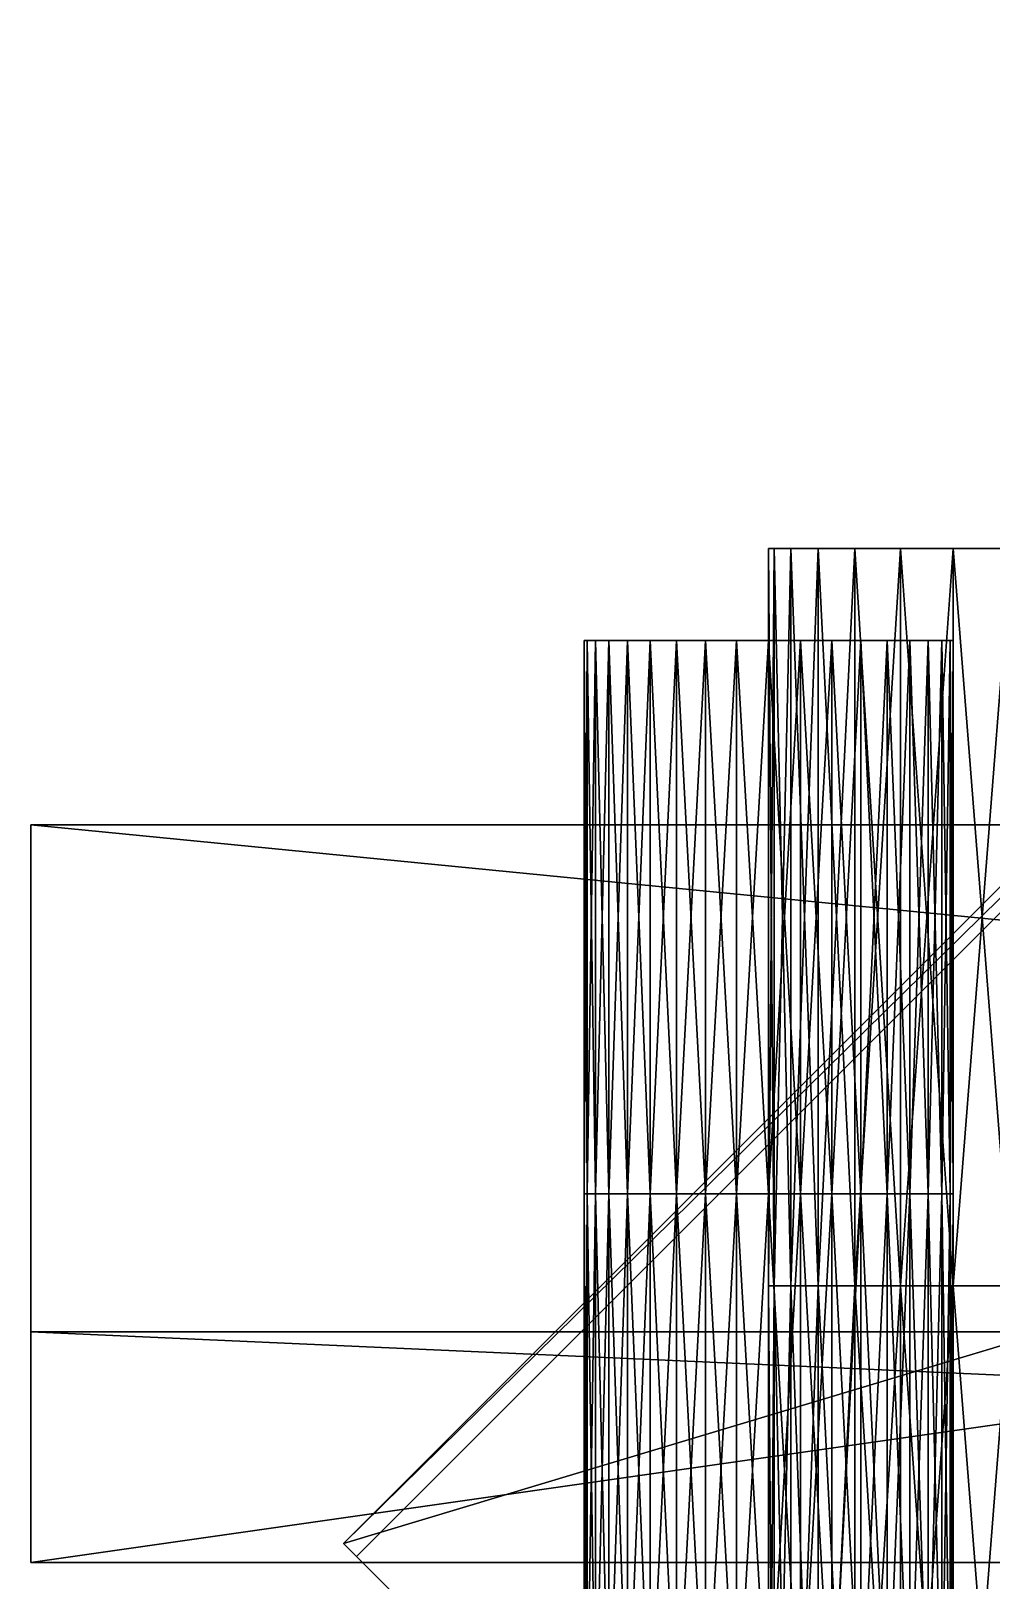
# Model space of a CAD drawing. Header units: metres. Extents: x -7 to 7, y -6 to 6.4.
# Drawn here: x -7 to -4.397, y 2.202 to 6.403 of the extents above; entities that cross this region are included whole.
import ezdxf

# ---------------------------------------------------------------- set-up
doc = ezdxf.new("R2010")
doc.units = ezdxf.units.M

msp = doc.modelspace()

# ---------------------------------------------------------------- linework, layer by layer
at = {"layer": 'Cube'}
for points in [[(-7, 4.25, 0.2), (7, 2.875, 0.175), (-7, 2.875, 0.175)], [(-7, 4.25, 0.2), (7, 4.25, 0.2), (7, 2.875, 0.175)], [(-7, 4.25, -0.2), (7, 4.25, 0.2), (-7, 4.25, 0.2)], [(-7, 4.25, -0.2), (7, 4.25, -0.2), (7, 4.25, 0.2)], [(-7, 2.25, -0.2), (7, 4.25, -0.2), (-7, 4.25, -0.2)], [(-7, 2.25, -0.2), (7, 2.25, -0.2), (7, 4.25, -0.2)], [(-7, 4.25, -0.2), (-7, 4.25, 0.2), (-7, 2.875, 0.175)], [(-7, 2.875, 0.175), (-7, 2.25, -0.2), (-7, 4.25, -0.2)], [(-7, 2.875, 0.175), (7, 2.25, -0.2), (-7, 2.25, -0.2)], [(-7, 2.875, 0.175), (7, 2.875, 0.175), (7, 2.25, -0.2)]]:
    msp.add_3dface(points, dxfattribs=at)
at = {"layer": 'Cylinder 7'}
for points in [[(-5.5, 3.25, 0), (-5.4924, 4.75, 0.0868), (-5.4924, 3.25, 0.0868)], [(-5.5, 3.25, 0), (-5.5, 4.75, 0), (-5.4924, 4.75, 0.0868)], [(-5.5, 4.75, 0), (-5.4924, 4.75, 0.0868), (-5.4924, 4.75, 0.0868)], [(-5.5, 4.75, 0), (-5.5, 4.75, 0), (-5.4924, 4.75, 0.0868)], [(-5.5, 4.75, 0), (-5, 4.75, 0), (-5.4924, 4.75, 0.0868)], [(-5.5, 4.75, 0), (-5, 4.75, 0), (-5, 4.75, 0)], [(-5.4924, 3.25, -0.0868), (-5.5, 4.75, 0), (-5.5, 3.25, 0)], [(-5.4924, 3.25, -0.0868), (-5.4924, 4.75, -0.0868), (-5.5, 4.75, 0)], [(-5.4924, 4.75, -0.0868), (-5.5, 4.75, 0), (-5.5, 4.75, 0)], [(-5.4924, 4.75, -0.0868), (-5.4924, 4.75, -0.0868), (-5.5, 4.75, 0)], [(-5.4924, 4.75, -0.0868), (-5, 4.75, 0), (-5.5, 4.75, 0)], [(-5.4924, 3.25, 0.0868), (-5.4698, 4.75, 0.171), (-5.4698, 3.25, 0.171)], [(-5.4924, 3.25, 0.0868), (-5.4924, 4.75, 0.0868), (-5.4698, 4.75, 0.171)], [(-5.4924, 4.75, 0.0868), (-5.4698, 4.75, 0.171), (-5.4698, 4.75, 0.171)], [(-5.4924, 4.75, 0.0868), (-5.4924, 4.75, 0.0868), (-5.4698, 4.75, 0.171)], [(-5.4924, 4.75, 0.0868), (-5, 4.75, 0), (-5.4698, 4.75, 0.171)], [(-5.4924, 4.75, 0.0868), (-5, 4.75, 0), (-5, 4.75, 0)], [(-5.4924, 4.75, -0.0868), (-5, 4.75, 0), (-5, 4.75, 0)], [(-5.4698, 3.25, -0.171), (-5.4924, 4.75, -0.0868), (-5.4924, 3.25, -0.0868)], [(-5.4698, 3.25, -0.171), (-5.4698, 4.75, -0.171), (-5.4924, 4.75, -0.0868)], [(-5.4698, 4.75, -0.171), (-5.4924, 4.75, -0.0868), (-5.4924, 4.75, -0.0868)], [(-5.4698, 4.75, -0.171), (-5.4698, 4.75, -0.171), (-5.4924, 4.75, -0.0868)], [(-5.4698, 4.75, -0.171), (-5, 4.75, 0), (-5.4924, 4.75, -0.0868)], [(-5.4698, 3.25, 0.171), (-5.433, 4.75, 0.25), (-5.433, 3.25, 0.25)], [(-5.4698, 3.25, 0.171), (-5.4698, 4.75, 0.171), (-5.433, 4.75, 0.25)], [(-5.4698, 4.75, 0.171), (-5.433, 4.75, 0.25), (-5.433, 4.75, 0.25)], [(-5.4698, 4.75, 0.171), (-5.4698, 4.75, 0.171), (-5.433, 4.75, 0.25)], [(-5.4698, 4.75, 0.171), (-5, 4.75, 0), (-5.433, 4.75, 0.25)], [(-5.4698, 4.75, 0.171), (-5, 4.75, 0), (-5, 4.75, 0)], [(-5.4698, 4.75, -0.171), (-5, 4.75, 0), (-5, 4.75, 0)], [(-5.433, 3.25, -0.25), (-5.4698, 4.75, -0.171), (-5.4698, 3.25, -0.171)], [(-5.433, 3.25, -0.25), (-5.433, 4.75, -0.25), (-5.4698, 4.75, -0.171)], [(-5.433, 4.75, -0.25), (-5.4698, 4.75, -0.171), (-5.4698, 4.75, -0.171)], [(-5.433, 4.75, -0.25), (-5.433, 4.75, -0.25), (-5.4698, 4.75, -0.171)], [(-5.433, 4.75, -0.25), (-5, 4.75, 0), (-5.4698, 4.75, -0.171)], [(-5.433, 3.25, 0.25), (-5.383, 4.75, 0.3214), (-5.383, 3.25, 0.3214)], [(-5.433, 3.25, 0.25), (-5.433, 4.75, 0.25), (-5.383, 4.75, 0.3214)], [(-5.433, 4.75, 0.25), (-5.383, 4.75, 0.3214), (-5.383, 4.75, 0.3214)], [(-5.433, 4.75, 0.25), (-5.433, 4.75, 0.25), (-5.383, 4.75, 0.3214)], [(-5.433, 4.75, 0.25), (-5, 4.75, 0), (-5.383, 4.75, 0.3214)], [(-5.433, 4.75, 0.25), (-5, 4.75, 0), (-5, 4.75, 0)], [(-5.433, 4.75, -0.25), (-5, 4.75, 0), (-5, 4.75, 0)], [(-5.383, 3.25, -0.3214), (-5.433, 4.75, -0.25), (-5.433, 3.25, -0.25)], [(-5.383, 3.25, -0.3214), (-5.383, 4.75, -0.3214), (-5.433, 4.75, -0.25)], [(-5.383, 4.75, -0.3214), (-5.433, 4.75, -0.25), (-5.433, 4.75, -0.25)], [(-5.383, 4.75, -0.3214), (-5.383, 4.75, -0.3214), (-5.433, 4.75, -0.25)], [(-5.383, 4.75, -0.3214), (-5, 4.75, 0), (-5.433, 4.75, -0.25)], [(-5.383, 3.25, 0.3214), (-5.3214, 4.75, 0.383), (-5.3214, 3.25, 0.383)], [(-5.383, 3.25, 0.3214), (-5.383, 4.75, 0.3214), (-5.3214, 4.75, 0.383)], [(-5.383, 4.75, 0.3214), (-5.3214, 4.75, 0.383), (-5.3214, 4.75, 0.383)], [(-5.383, 4.75, 0.3214), (-5.383, 4.75, 0.3214), (-5.3214, 4.75, 0.383)], [(-5.383, 4.75, 0.3214), (-5, 4.75, 0), (-5.3214, 4.75, 0.383)], [(-5.383, 4.75, 0.3214), (-5, 4.75, 0), (-5, 4.75, 0)], [(-5.383, 4.75, -0.3214), (-5, 4.75, 0), (-5, 4.75, 0)], [(-5.3214, 3.25, -0.383), (-5.383, 4.75, -0.3214), (-5.383, 3.25, -0.3214)], [(-5.3214, 3.25, -0.383), (-5.3214, 4.75, -0.383), (-5.383, 4.75, -0.3214)], [(-5.3214, 4.75, -0.383), (-5.383, 4.75, -0.3214), (-5.383, 4.75, -0.3214)], [(-5.3214, 4.75, -0.383), (-5.3214, 4.75, -0.383), (-5.383, 4.75, -0.3214)], [(-5.3214, 4.75, -0.383), (-5, 4.75, 0), (-5.383, 4.75, -0.3214)], [(-5.3214, 3.25, 0.383), (-5.25, 4.75, 0.433), (-5.25, 3.25, 0.433)], [(-5.3214, 3.25, 0.383), (-5.3214, 4.75, 0.383), (-5.25, 4.75, 0.433)], [(-5.3214, 4.75, 0.383), (-5.25, 4.75, 0.433), (-5.25, 4.75, 0.433)], [(-5.3214, 4.75, 0.383), (-5.3214, 4.75, 0.383), (-5.25, 4.75, 0.433)], [(-5.3214, 4.75, 0.383), (-5, 4.75, 0), (-5.25, 4.75, 0.433)], [(-5.3214, 4.75, 0.383), (-5, 4.75, 0), (-5, 4.75, 0)], [(-5.3214, 4.75, -0.383), (-5, 4.75, 0), (-5, 4.75, 0)], [(-5.25, 3.25, -0.433), (-5.3214, 4.75, -0.383), (-5.3214, 3.25, -0.383)], [(-5.25, 3.25, -0.433), (-5.25, 4.75, -0.433), (-5.3214, 4.75, -0.383)], [(-5.25, 4.75, -0.433), (-5.3214, 4.75, -0.383), (-5.3214, 4.75, -0.383)], [(-5.25, 4.75, -0.433), (-5.25, 4.75, -0.433), (-5.3214, 4.75, -0.383)], [(-5.25, 4.75, -0.433), (-5, 4.75, 0), (-5.3214, 4.75, -0.383)], [(-5.25, 3.25, 0.433), (-5.171, 4.75, 0.4698), (-5.171, 3.25, 0.4698)], [(-5.25, 3.25, 0.433), (-5.25, 4.75, 0.433), (-5.171, 4.75, 0.4698)], [(-5.25, 4.75, 0.433), (-5.171, 4.75, 0.4698), (-5.171, 4.75, 0.4698)], [(-5.25, 4.75, 0.433), (-5.25, 4.75, 0.433), (-5.171, 4.75, 0.4698)], [(-5.25, 4.75, 0.433), (-5, 4.75, 0), (-5.171, 4.75, 0.4698)], [(-5.25, 4.75, 0.433), (-5, 4.75, 0), (-5, 4.75, 0)], [(-5.25, 4.75, -0.433), (-5, 4.75, 0), (-5, 4.75, 0)], [(-5.171, 3.25, -0.4698), (-5.25, 4.75, -0.433), (-5.25, 3.25, -0.433)], [(-5.171, 3.25, -0.4698), (-5.171, 4.75, -0.4698), (-5.25, 4.75, -0.433)], [(-5.171, 4.75, -0.4698), (-5.25, 4.75, -0.433), (-5.25, 4.75, -0.433)], [(-5.171, 4.75, -0.4698), (-5.171, 4.75, -0.4698), (-5.25, 4.75, -0.433)], [(-5.171, 4.75, -0.4698), (-5, 4.75, 0), (-5.25, 4.75, -0.433)], [(-5.171, 3.25, 0.4698), (-5.0868, 4.75, 0.4924), (-5.0868, 3.25, 0.4924)], [(-5.171, 3.25, 0.4698), (-5.171, 4.75, 0.4698), (-5.0868, 4.75, 0.4924)], [(-5.171, 4.75, 0.4698), (-5.0868, 4.75, 0.4924), (-5.0868, 4.75, 0.4924)], [(-5.171, 4.75, 0.4698), (-5.171, 4.75, 0.4698), (-5.0868, 4.75, 0.4924)], [(-5.171, 4.75, 0.4698), (-5, 4.75, 0), (-5.0868, 4.75, 0.4924)], [(-5.171, 4.75, 0.4698), (-5, 4.75, 0), (-5, 4.75, 0)], [(-5.171, 4.75, -0.4698), (-5, 4.75, 0), (-5, 4.75, 0)], [(-5.0868, 3.25, -0.4924), (-5.171, 4.75, -0.4698), (-5.171, 3.25, -0.4698)], [(-5.0868, 3.25, -0.4924), (-5.0868, 4.75, -0.4924), (-5.171, 4.75, -0.4698)], [(-5.0868, 4.75, -0.4924), (-5.171, 4.75, -0.4698), (-5.171, 4.75, -0.4698)], [(-5.0868, 4.75, -0.4924), (-5.0868, 4.75, -0.4924), (-5.171, 4.75, -0.4698)], [(-5.0868, 4.75, -0.4924), (-5, 4.75, 0), (-5.171, 4.75, -0.4698)], [(-5.0868, 3.25, 0.4924), (-5, 4.75, 0.5), (-5, 3.25, 0.5)], [(-5.0868, 3.25, 0.4924), (-5.0868, 4.75, 0.4924), (-5, 4.75, 0.5)], [(-5.0868, 4.75, 0.4924), (-5, 4.75, 0.5), (-5, 4.75, 0.5)], [(-5.0868, 4.75, 0.4924), (-5.0868, 4.75, 0.4924), (-5, 4.75, 0.5)], [(-5.0868, 4.75, 0.4924), (-5, 4.75, 0), (-5, 4.75, 0.5)], [(-5.0868, 4.75, 0.4924), (-5, 4.75, 0), (-5, 4.75, 0)], [(-5.0868, 4.75, -0.4924), (-5, 4.75, 0), (-5, 4.75, 0)], [(-5, 3.25, -0.5), (-5.0868, 4.75, -0.4924), (-5.0868, 3.25, -0.4924)], [(-5, 3.25, -0.5), (-5, 4.75, -0.5), (-5.0868, 4.75, -0.4924)], [(-5, 4.75, -0.5), (-5.0868, 4.75, -0.4924), (-5.0868, 4.75, -0.4924)], [(-5, 4.75, -0.5), (-5, 4.75, -0.5), (-5.0868, 4.75, -0.4924)], [(-5, 4.75, -0.5), (-5, 4.75, 0), (-5.0868, 4.75, -0.4924)], [(-5, 4.75, -0.5), (-5, 4.75, 0), (-5, 4.75, 0)], [(-4.9132, 3.25, -0.4924), (-5, 4.75, -0.5), (-5, 3.25, -0.5)], [(-4.9132, 3.25, -0.4924), (-4.9132, 4.75, -0.4924), (-5, 4.75, -0.5)], [(-4.9132, 4.75, -0.4924), (-5, 4.75, -0.5), (-5, 4.75, -0.5)], [(-4.9132, 4.75, -0.4924), (-4.9132, 4.75, -0.4924), (-5, 4.75, -0.5)], [(-4.9132, 4.75, -0.4924), (-5, 4.75, 0), (-5, 4.75, -0.5)], [(-4.9132, 4.75, -0.4924), (-5, 4.75, 0), (-5, 4.75, 0)], [(-4.829, 4.75, -0.4698), (-5, 4.75, 0), (-4.9132, 4.75, -0.4924)], [(-4.829, 4.75, -0.4698), (-5, 4.75, 0), (-5, 4.75, 0)], [(-4.75, 4.75, -0.433), (-5, 4.75, 0), (-4.829, 4.75, -0.4698)], [(-4.75, 4.75, -0.433), (-5, 4.75, 0), (-5, 4.75, 0)], [(-4.6786, 4.75, -0.383), (-5, 4.75, 0), (-4.75, 4.75, -0.433)], [(-4.6786, 4.75, -0.383), (-5, 4.75, 0), (-5, 4.75, 0)], [(-4.617, 4.75, -0.3214), (-5, 4.75, 0), (-4.6786, 4.75, -0.383)], [(-4.617, 4.75, -0.3214), (-5, 4.75, 0), (-5, 4.75, 0)], [(-4.567, 4.75, -0.25), (-5, 4.75, 0), (-4.617, 4.75, -0.3214)], [(-4.567, 4.75, -0.25), (-5, 4.75, 0), (-5, 4.75, 0)], [(-4.5302, 4.75, -0.171), (-5, 4.75, 0), (-4.567, 4.75, -0.25)], [(-4.5302, 4.75, -0.171), (-5, 4.75, 0), (-5, 4.75, 0)], [(-4.5076, 4.75, -0.0868), (-5, 4.75, 0), (-4.5302, 4.75, -0.171)], [(-4.5076, 4.75, -0.0868), (-5, 4.75, 0), (-5, 4.75, 0)], [(-4.5, 4.75, 0), (-5, 4.75, 0), (-4.5076, 4.75, -0.0868)], [(-4.5, 4.75, 0), (-5, 4.75, 0), (-5, 4.75, 0)], [(-4.5076, 4.75, 0.0868), (-5, 4.75, 0), (-4.5, 4.75, 0)], [(-4.5076, 4.75, 0.0868), (-5, 4.75, 0), (-5, 4.75, 0)], [(-4.5302, 4.75, 0.171), (-5, 4.75, 0), (-4.5076, 4.75, 0.0868)], [(-4.5302, 4.75, 0.171), (-5, 4.75, 0), (-5, 4.75, 0)], [(-4.567, 4.75, 0.25), (-5, 4.75, 0), (-4.5302, 4.75, 0.171)], [(-4.567, 4.75, 0.25), (-5, 4.75, 0), (-5, 4.75, 0)], [(-4.617, 4.75, 0.3214), (-5, 4.75, 0), (-4.567, 4.75, 0.25)], [(-4.617, 4.75, 0.3214), (-5, 4.75, 0), (-5, 4.75, 0)], [(-4.6786, 4.75, 0.383), (-5, 4.75, 0), (-4.617, 4.75, 0.3214)], [(-4.6786, 4.75, 0.383), (-5, 4.75, 0), (-5, 4.75, 0)], [(-4.75, 4.75, 0.433), (-5, 4.75, 0), (-4.6786, 4.75, 0.383)], [(-4.75, 4.75, 0.433), (-5, 4.75, 0), (-5, 4.75, 0)], [(-4.829, 4.75, 0.4698), (-5, 4.75, 0), (-4.75, 4.75, 0.433)], [(-4.829, 4.75, 0.4698), (-5, 4.75, 0), (-5, 4.75, 0)], [(-4.9132, 4.75, 0.4924), (-5, 4.75, 0), (-4.829, 4.75, 0.4698)], [(-4.9132, 4.75, 0.4924), (-5, 4.75, 0), (-5, 4.75, 0)], [(-5, 3.25, 0.5), (-4.9132, 4.75, 0.4924), (-4.9132, 3.25, 0.4924)], [(-5, 3.25, 0.5), (-5, 4.75, 0.5), (-4.9132, 4.75, 0.4924)], [(-5, 4.75, 0.5), (-4.9132, 4.75, 0.4924), (-4.9132, 4.75, 0.4924)], [(-5, 4.75, 0.5), (-5, 4.75, 0.5), (-4.9132, 4.75, 0.4924)], [(-5, 4.75, 0.5), (-5, 4.75, 0), (-4.9132, 4.75, 0.4924)], [(-5, 4.75, 0.5), (-5, 4.75, 0), (-5, 4.75, 0)], [(-4.829, 3.25, -0.4698), (-4.9132, 4.75, -0.4924), (-4.9132, 3.25, -0.4924)], [(-4.829, 3.25, -0.4698), (-4.829, 4.75, -0.4698), (-4.9132, 4.75, -0.4924)], [(-4.829, 4.75, -0.4698), (-4.9132, 4.75, -0.4924), (-4.9132, 4.75, -0.4924)], [(-4.829, 4.75, -0.4698), (-4.829, 4.75, -0.4698), (-4.9132, 4.75, -0.4924)], [(-4.9132, 3.25, 0.4924), (-4.829, 4.75, 0.4698), (-4.829, 3.25, 0.4698)], [(-4.9132, 3.25, 0.4924), (-4.9132, 4.75, 0.4924), (-4.829, 4.75, 0.4698)], [(-4.9132, 4.75, 0.4924), (-4.829, 4.75, 0.4698), (-4.829, 4.75, 0.4698)], [(-4.9132, 4.75, 0.4924), (-4.9132, 4.75, 0.4924), (-4.829, 4.75, 0.4698)], [(-4.75, 3.25, -0.433), (-4.829, 4.75, -0.4698), (-4.829, 3.25, -0.4698)], [(-4.75, 3.25, -0.433), (-4.75, 4.75, -0.433), (-4.829, 4.75, -0.4698)], [(-4.75, 4.75, -0.433), (-4.829, 4.75, -0.4698), (-4.829, 4.75, -0.4698)], [(-4.75, 4.75, -0.433), (-4.75, 4.75, -0.433), (-4.829, 4.75, -0.4698)], [(-4.829, 3.25, 0.4698), (-4.75, 4.75, 0.433), (-4.75, 3.25, 0.433)], [(-4.829, 3.25, 0.4698), (-4.829, 4.75, 0.4698), (-4.75, 4.75, 0.433)], [(-4.829, 4.75, 0.4698), (-4.75, 4.75, 0.433), (-4.75, 4.75, 0.433)], [(-4.829, 4.75, 0.4698), (-4.829, 4.75, 0.4698), (-4.75, 4.75, 0.433)], [(-4.6786, 3.25, -0.383), (-4.75, 4.75, -0.433), (-4.75, 3.25, -0.433)], [(-4.6786, 3.25, -0.383), (-4.6786, 4.75, -0.383), (-4.75, 4.75, -0.433)], [(-4.6786, 4.75, -0.383), (-4.75, 4.75, -0.433), (-4.75, 4.75, -0.433)], [(-4.6786, 4.75, -0.383), (-4.6786, 4.75, -0.383), (-4.75, 4.75, -0.433)], [(-4.75, 3.25, 0.433), (-4.6786, 4.75, 0.383), (-4.6786, 3.25, 0.383)], [(-4.75, 3.25, 0.433), (-4.75, 4.75, 0.433), (-4.6786, 4.75, 0.383)], [(-4.75, 4.75, 0.433), (-4.6786, 4.75, 0.383), (-4.6786, 4.75, 0.383)], [(-4.75, 4.75, 0.433), (-4.75, 4.75, 0.433), (-4.6786, 4.75, 0.383)], [(-4.617, 3.25, -0.3214), (-4.6786, 4.75, -0.383), (-4.6786, 3.25, -0.383)], [(-4.617, 3.25, -0.3214), (-4.617, 4.75, -0.3214), (-4.6786, 4.75, -0.383)], [(-4.617, 4.75, -0.3214), (-4.6786, 4.75, -0.383), (-4.6786, 4.75, -0.383)], [(-4.617, 4.75, -0.3214), (-4.617, 4.75, -0.3214), (-4.6786, 4.75, -0.383)], [(-4.6786, 3.25, 0.383), (-4.617, 4.75, 0.3214), (-4.617, 3.25, 0.3214)], [(-4.6786, 3.25, 0.383), (-4.6786, 4.75, 0.383), (-4.617, 4.75, 0.3214)], [(-4.6786, 4.75, 0.383), (-4.617, 4.75, 0.3214), (-4.617, 4.75, 0.3214)], [(-4.6786, 4.75, 0.383), (-4.6786, 4.75, 0.383), (-4.617, 4.75, 0.3214)], [(-4.567, 3.25, -0.25), (-4.617, 4.75, -0.3214), (-4.617, 3.25, -0.3214)], [(-4.567, 3.25, -0.25), (-4.567, 4.75, -0.25), (-4.617, 4.75, -0.3214)], [(-4.567, 4.75, -0.25), (-4.617, 4.75, -0.3214), (-4.617, 4.75, -0.3214)], [(-4.567, 4.75, -0.25), (-4.567, 4.75, -0.25), (-4.617, 4.75, -0.3214)], [(-4.617, 3.25, 0.3214), (-4.567, 4.75, 0.25), (-4.567, 3.25, 0.25)], [(-4.617, 3.25, 0.3214), (-4.617, 4.75, 0.3214), (-4.567, 4.75, 0.25)], [(-4.617, 4.75, 0.3214), (-4.567, 4.75, 0.25), (-4.567, 4.75, 0.25)], [(-4.617, 4.75, 0.3214), (-4.617, 4.75, 0.3214), (-4.567, 4.75, 0.25)], [(-4.5302, 3.25, -0.171), (-4.567, 4.75, -0.25), (-4.567, 3.25, -0.25)], [(-4.5302, 3.25, -0.171), (-4.5302, 4.75, -0.171), (-4.567, 4.75, -0.25)], [(-4.5302, 4.75, -0.171), (-4.567, 4.75, -0.25), (-4.567, 4.75, -0.25)], [(-4.5302, 4.75, -0.171), (-4.5302, 4.75, -0.171), (-4.567, 4.75, -0.25)], [(-4.567, 3.25, 0.25), (-4.5302, 4.75, 0.171), (-4.5302, 3.25, 0.171)], [(-4.567, 3.25, 0.25), (-4.567, 4.75, 0.25), (-4.5302, 4.75, 0.171)], [(-4.567, 4.75, 0.25), (-4.5302, 4.75, 0.171), (-4.5302, 4.75, 0.171)], [(-4.567, 4.75, 0.25), (-4.567, 4.75, 0.25), (-4.5302, 4.75, 0.171)], [(-4.5076, 3.25, -0.0868), (-4.5302, 4.75, -0.171), (-4.5302, 3.25, -0.171)], [(-4.5076, 3.25, -0.0868), (-4.5076, 4.75, -0.0868), (-4.5302, 4.75, -0.171)], [(-4.5076, 4.75, -0.0868), (-4.5302, 4.75, -0.171), (-4.5302, 4.75, -0.171)], [(-4.5076, 4.75, -0.0868), (-4.5076, 4.75, -0.0868), (-4.5302, 4.75, -0.171)], [(-4.5302, 3.25, 0.171), (-4.5076, 4.75, 0.0868), (-4.5076, 3.25, 0.0868)], [(-4.5302, 3.25, 0.171), (-4.5302, 4.75, 0.171), (-4.5076, 4.75, 0.0868)], [(-4.5302, 4.75, 0.171), (-4.5076, 4.75, 0.0868), (-4.5076, 4.75, 0.0868)], [(-4.5302, 4.75, 0.171), (-4.5302, 4.75, 0.171), (-4.5076, 4.75, 0.0868)], [(-4.5, 3.25, 0), (-4.5076, 4.75, -0.0868), (-4.5076, 3.25, -0.0868)], [(-4.5, 3.25, 0), (-4.5, 4.75, 0), (-4.5076, 4.75, -0.0868)], [(-4.5, 4.75, 0), (-4.5076, 4.75, -0.0868), (-4.5076, 4.75, -0.0868)], [(-4.5, 4.75, 0), (-4.5, 4.75, 0), (-4.5076, 4.75, -0.0868)], [(-4.5076, 3.25, 0.0868), (-4.5, 4.75, 0), (-4.5, 3.25, 0)], [(-4.5076, 3.25, 0.0868), (-4.5076, 4.75, 0.0868), (-4.5, 4.75, 0)], [(-4.5076, 4.75, 0.0868), (-4.5, 4.75, 0), (-4.5, 4.75, 0)], [(-4.5076, 4.75, 0.0868), (-4.5076, 4.75, 0.0868), (-4.5, 4.75, 0)], [(-5.5, 1.75, 0), (-5.4924, 3.25, 0.0868), (-5.4924, 1.75, 0.0868)], [(-5.5, 1.75, 0), (-5.5, 3.25, 0), (-5.4924, 3.25, 0.0868)], [(-5.4924, 1.75, -0.0868), (-5.5, 3.25, 0), (-5.5, 1.75, 0)], [(-5.4924, 1.75, -0.0868), (-5.4924, 3.25, -0.0868), (-5.5, 3.25, 0)], [(-5.4924, 1.75, 0.0868), (-5.4698, 3.25, 0.171), (-5.4698, 1.75, 0.171)], [(-5.4924, 1.75, 0.0868), (-5.4924, 3.25, 0.0868), (-5.4698, 3.25, 0.171)], [(-5.4698, 1.75, -0.171), (-5.4924, 3.25, -0.0868), (-5.4924, 1.75, -0.0868)], [(-5.4698, 1.75, -0.171), (-5.4698, 3.25, -0.171), (-5.4924, 3.25, -0.0868)], [(-5.4698, 1.75, 0.171), (-5.433, 3.25, 0.25), (-5.433, 1.75, 0.25)], [(-5.4698, 1.75, 0.171), (-5.4698, 3.25, 0.171), (-5.433, 3.25, 0.25)], [(-5.433, 1.75, -0.25), (-5.4698, 3.25, -0.171), (-5.4698, 1.75, -0.171)], [(-5.433, 1.75, -0.25), (-5.433, 3.25, -0.25), (-5.4698, 3.25, -0.171)], [(-5.433, 1.75, 0.25), (-5.383, 3.25, 0.3214), (-5.383, 1.75, 0.3214)], [(-5.433, 1.75, 0.25), (-5.433, 3.25, 0.25), (-5.383, 3.25, 0.3214)], [(-5.383, 1.75, -0.3214), (-5.433, 3.25, -0.25), (-5.433, 1.75, -0.25)], [(-5.383, 1.75, -0.3214), (-5.383, 3.25, -0.3214), (-5.433, 3.25, -0.25)], [(-5.383, 1.75, 0.3214), (-5.3214, 3.25, 0.383), (-5.3214, 1.75, 0.383)], [(-5.383, 1.75, 0.3214), (-5.383, 3.25, 0.3214), (-5.3214, 3.25, 0.383)], [(-5.3214, 1.75, -0.383), (-5.383, 3.25, -0.3214), (-5.383, 1.75, -0.3214)], [(-5.3214, 1.75, -0.383), (-5.3214, 3.25, -0.383), (-5.383, 3.25, -0.3214)], [(-5.3214, 1.75, 0.383), (-5.25, 3.25, 0.433), (-5.25, 1.75, 0.433)], [(-5.3214, 1.75, 0.383), (-5.3214, 3.25, 0.383), (-5.25, 3.25, 0.433)], [(-5.25, 1.75, -0.433), (-5.3214, 3.25, -0.383), (-5.3214, 1.75, -0.383)], [(-5.25, 1.75, -0.433), (-5.25, 3.25, -0.433), (-5.3214, 3.25, -0.383)], [(-5.25, 1.75, 0.433), (-5.171, 3.25, 0.4698), (-5.171, 1.75, 0.4698)], [(-5.25, 1.75, 0.433), (-5.25, 3.25, 0.433), (-5.171, 3.25, 0.4698)], [(-5.171, 1.75, -0.4698), (-5.25, 3.25, -0.433), (-5.25, 1.75, -0.433)], [(-5.171, 1.75, -0.4698), (-5.171, 3.25, -0.4698), (-5.25, 3.25, -0.433)], [(-5.171, 1.75, 0.4698), (-5.0868, 3.25, 0.4924), (-5.0868, 1.75, 0.4924)], [(-5.171, 1.75, 0.4698), (-5.171, 3.25, 0.4698), (-5.0868, 3.25, 0.4924)], [(-5.0868, 1.75, -0.4924), (-5.171, 3.25, -0.4698), (-5.171, 1.75, -0.4698)], [(-5.0868, 1.75, -0.4924), (-5.0868, 3.25, -0.4924), (-5.171, 3.25, -0.4698)], [(-5.0868, 1.75, 0.4924), (-5, 3.25, 0.5), (-5, 1.75, 0.5)], [(-5.0868, 1.75, 0.4924), (-5.0868, 3.25, 0.4924), (-5, 3.25, 0.5)], [(-5, 1.75, -0.5), (-5.0868, 3.25, -0.4924), (-5.0868, 1.75, -0.4924)], [(-5, 1.75, -0.5), (-5, 3.25, -0.5), (-5.0868, 3.25, -0.4924)], [(-4.9132, 1.75, -0.4924), (-5, 3.25, -0.5), (-5, 1.75, -0.5)], [(-4.9132, 1.75, -0.4924), (-4.9132, 3.25, -0.4924), (-5, 3.25, -0.5)], [(-5, 1.75, 0.5), (-4.9132, 3.25, 0.4924), (-4.9132, 1.75, 0.4924)], [(-5, 1.75, 0.5), (-5, 3.25, 0.5), (-4.9132, 3.25, 0.4924)], [(-4.829, 1.75, -0.4698), (-4.9132, 3.25, -0.4924), (-4.9132, 1.75, -0.4924)], [(-4.829, 1.75, -0.4698), (-4.829, 3.25, -0.4698), (-4.9132, 3.25, -0.4924)], [(-4.9132, 1.75, 0.4924), (-4.829, 3.25, 0.4698), (-4.829, 1.75, 0.4698)], [(-4.9132, 1.75, 0.4924), (-4.9132, 3.25, 0.4924), (-4.829, 3.25, 0.4698)], [(-4.75, 1.75, -0.433), (-4.829, 3.25, -0.4698), (-4.829, 1.75, -0.4698)], [(-4.75, 1.75, -0.433), (-4.75, 3.25, -0.433), (-4.829, 3.25, -0.4698)], [(-4.829, 1.75, 0.4698), (-4.75, 3.25, 0.433), (-4.75, 1.75, 0.433)], [(-4.829, 1.75, 0.4698), (-4.829, 3.25, 0.4698), (-4.75, 3.25, 0.433)], [(-4.6786, 1.75, -0.383), (-4.75, 3.25, -0.433), (-4.75, 1.75, -0.433)], [(-4.6786, 1.75, -0.383), (-4.6786, 3.25, -0.383), (-4.75, 3.25, -0.433)], [(-4.75, 1.75, 0.433), (-4.6786, 3.25, 0.383), (-4.6786, 1.75, 0.383)], [(-4.75, 1.75, 0.433), (-4.75, 3.25, 0.433), (-4.6786, 3.25, 0.383)], [(-4.617, 1.75, -0.3214), (-4.6786, 3.25, -0.383), (-4.6786, 1.75, -0.383)], [(-4.617, 1.75, -0.3214), (-4.617, 3.25, -0.3214), (-4.6786, 3.25, -0.383)], [(-4.6786, 1.75, 0.383), (-4.617, 3.25, 0.3214), (-4.617, 1.75, 0.3214)], [(-4.6786, 1.75, 0.383), (-4.6786, 3.25, 0.383), (-4.617, 3.25, 0.3214)], [(-4.567, 1.75, -0.25), (-4.617, 3.25, -0.3214), (-4.617, 1.75, -0.3214)], [(-4.567, 1.75, -0.25), (-4.567, 3.25, -0.25), (-4.617, 3.25, -0.3214)], [(-4.617, 1.75, 0.3214), (-4.567, 3.25, 0.25), (-4.567, 1.75, 0.25)], [(-4.617, 1.75, 0.3214), (-4.617, 3.25, 0.3214), (-4.567, 3.25, 0.25)], [(-4.5302, 1.75, -0.171), (-4.567, 3.25, -0.25), (-4.567, 1.75, -0.25)], [(-4.5302, 1.75, -0.171), (-4.5302, 3.25, -0.171), (-4.567, 3.25, -0.25)], [(-4.567, 1.75, 0.25), (-4.5302, 3.25, 0.171), (-4.5302, 1.75, 0.171)], [(-4.567, 1.75, 0.25), (-4.567, 3.25, 0.25), (-4.5302, 3.25, 0.171)], [(-4.5076, 1.75, -0.0868), (-4.5302, 3.25, -0.171), (-4.5302, 1.75, -0.171)], [(-4.5076, 1.75, -0.0868), (-4.5076, 3.25, -0.0868), (-4.5302, 3.25, -0.171)], [(-4.5302, 1.75, 0.171), (-4.5076, 3.25, 0.0868), (-4.5076, 1.75, 0.0868)], [(-4.5302, 1.75, 0.171), (-4.5302, 3.25, 0.171), (-4.5076, 3.25, 0.0868)], [(-4.5, 1.75, 0), (-4.5076, 3.25, -0.0868), (-4.5076, 1.75, -0.0868)], [(-4.5, 1.75, 0), (-4.5, 3.25, 0), (-4.5076, 3.25, -0.0868)], [(-4.5076, 1.75, 0.0868), (-4.5, 3.25, 0), (-4.5, 1.75, 0)], [(-4.5076, 1.75, 0.0868), (-4.5076, 3.25, 0.0868), (-4.5, 3.25, 0)]]:
    msp.add_3dface(points, dxfattribs=at)
at = {"layer": 'Cylinder 8'}
for points in [[(-5, 3, 0), (-4.9848, 5, 0.1736), (-4.9848, 3, 0.1736)], [(-5, 3, 0), (-5, 5, 0), (-4.9848, 5, 0.1736)], [(-5, 5, 0), (-4.9848, 5, 0.1736), (-4.9848, 5, 0.1736)], [(-5, 5, 0), (-5, 5, 0), (-4.9848, 5, 0.1736)], [(-5, 5, 0), (-4, 5, 0), (-4.9848, 5, 0.1736)], [(-5, 5, 0), (-4, 5, 0), (-4, 5, 0)], [(-4.9848, 3, -0.1736), (-5, 5, 0), (-5, 3, 0)], [(-4.9848, 3, -0.1736), (-4.9848, 5, -0.1736), (-5, 5, 0)], [(-4.9848, 5, -0.1736), (-5, 5, 0), (-5, 5, 0)], [(-4.9848, 5, -0.1736), (-4.9848, 5, -0.1736), (-5, 5, 0)], [(-4.9848, 5, -0.1736), (-4, 5, 0), (-5, 5, 0)], [(-4.9848, 3, 0.1736), (-4.9397, 5, 0.342), (-4.9397, 3, 0.342)], [(-4.9848, 3, 0.1736), (-4.9848, 5, 0.1736), (-4.9397, 5, 0.342)], [(-4.9848, 5, 0.1736), (-4.9397, 5, 0.342), (-4.9397, 5, 0.342)], [(-4.9848, 5, 0.1736), (-4.9848, 5, 0.1736), (-4.9397, 5, 0.342)], [(-4.9848, 5, 0.1736), (-4, 5, 0), (-4.9397, 5, 0.342)], [(-4.9848, 5, 0.1736), (-4, 5, 0), (-4, 5, 0)], [(-4.9848, 5, -0.1736), (-4, 5, 0), (-4, 5, 0)], [(-4.9397, 3, -0.342), (-4.9848, 5, -0.1736), (-4.9848, 3, -0.1736)], [(-4.9397, 3, -0.342), (-4.9397, 5, -0.342), (-4.9848, 5, -0.1736)], [(-4.9397, 5, -0.342), (-4.9848, 5, -0.1736), (-4.9848, 5, -0.1736)], [(-4.9397, 5, -0.342), (-4.9397, 5, -0.342), (-4.9848, 5, -0.1736)], [(-4.9397, 5, -0.342), (-4, 5, 0), (-4.9848, 5, -0.1736)], [(-4.9397, 3, 0.342), (-4.866, 5, 0.5), (-4.866, 3, 0.5)], [(-4.9397, 3, 0.342), (-4.9397, 5, 0.342), (-4.866, 5, 0.5)], [(-4.9397, 5, 0.342), (-4.866, 5, 0.5), (-4.866, 5, 0.5)], [(-4.9397, 5, 0.342), (-4.9397, 5, 0.342), (-4.866, 5, 0.5)], [(-4.9397, 5, 0.342), (-4, 5, 0), (-4.866, 5, 0.5)], [(-4.9397, 5, 0.342), (-4, 5, 0), (-4, 5, 0)], [(-4.9397, 5, -0.342), (-4, 5, 0), (-4, 5, 0)], [(-4.866, 3, -0.5), (-4.9397, 5, -0.342), (-4.9397, 3, -0.342)], [(-4.866, 3, -0.5), (-4.866, 5, -0.5), (-4.9397, 5, -0.342)], [(-4.866, 5, -0.5), (-4.9397, 5, -0.342), (-4.9397, 5, -0.342)], [(-4.866, 5, -0.5), (-4.866, 5, -0.5), (-4.9397, 5, -0.342)], [(-4.866, 5, -0.5), (-4, 5, 0), (-4.9397, 5, -0.342)], [(-4.866, 3, 0.5), (-4.766, 5, 0.6428), (-4.766, 3, 0.6428)], [(-4.866, 3, 0.5), (-4.866, 5, 0.5), (-4.766, 5, 0.6428)], [(-4.866, 5, 0.5), (-4.766, 5, 0.6428), (-4.766, 5, 0.6428)], [(-4.866, 5, 0.5), (-4.866, 5, 0.5), (-4.766, 5, 0.6428)], [(-4.866, 5, 0.5), (-4, 5, 0), (-4.766, 5, 0.6428)], [(-4.866, 5, 0.5), (-4, 5, 0), (-4, 5, 0)], [(-4.866, 5, -0.5), (-4, 5, 0), (-4, 5, 0)], [(-4.766, 3, -0.6428), (-4.866, 5, -0.5), (-4.866, 3, -0.5)], [(-4.766, 3, -0.6428), (-4.766, 5, -0.6428), (-4.866, 5, -0.5)], [(-4.766, 5, -0.6428), (-4.866, 5, -0.5), (-4.866, 5, -0.5)], [(-4.766, 5, -0.6428), (-4.766, 5, -0.6428), (-4.866, 5, -0.5)], [(-4.766, 5, -0.6428), (-4, 5, 0), (-4.866, 5, -0.5)], [(-4.766, 3, 0.6428), (-4.6428, 5, 0.766), (-4.6428, 3, 0.766)], [(-4.766, 3, 0.6428), (-4.766, 5, 0.6428), (-4.6428, 5, 0.766)], [(-4.766, 5, 0.6428), (-4.6428, 5, 0.766), (-4.6428, 5, 0.766)], [(-4.766, 5, 0.6428), (-4.766, 5, 0.6428), (-4.6428, 5, 0.766)], [(-4.766, 5, 0.6428), (-4, 5, 0), (-4.6428, 5, 0.766)], [(-4.766, 5, 0.6428), (-4, 5, 0), (-4, 5, 0)], [(-4.766, 5, -0.6428), (-4, 5, 0), (-4, 5, 0)], [(-4.6428, 3, -0.766), (-4.766, 5, -0.6428), (-4.766, 3, -0.6428)], [(-4.6428, 3, -0.766), (-4.6428, 5, -0.766), (-4.766, 5, -0.6428)], [(-4.6428, 5, -0.766), (-4.766, 5, -0.6428), (-4.766, 5, -0.6428)], [(-4.6428, 5, -0.766), (-4.6428, 5, -0.766), (-4.766, 5, -0.6428)], [(-4.6428, 5, -0.766), (-4, 5, 0), (-4.766, 5, -0.6428)], [(-4.6428, 3, 0.766), (-4.5, 5, 0.866), (-4.5, 3, 0.866)], [(-4.6428, 3, 0.766), (-4.6428, 5, 0.766), (-4.5, 5, 0.866)], [(-4.6428, 5, 0.766), (-4.5, 5, 0.866), (-4.5, 5, 0.866)], [(-4.6428, 5, 0.766), (-4.6428, 5, 0.766), (-4.5, 5, 0.866)], [(-4.6428, 5, 0.766), (-4, 5, 0), (-4.5, 5, 0.866)], [(-4.6428, 5, 0.766), (-4, 5, 0), (-4, 5, 0)], [(-4.6428, 5, -0.766), (-4, 5, 0), (-4, 5, 0)], [(-4.5, 3, -0.866), (-4.6428, 5, -0.766), (-4.6428, 3, -0.766)], [(-4.5, 3, -0.866), (-4.5, 5, -0.866), (-4.6428, 5, -0.766)], [(-4.5, 5, -0.866), (-4.6428, 5, -0.766), (-4.6428, 5, -0.766)], [(-4.5, 5, -0.866), (-4.5, 5, -0.866), (-4.6428, 5, -0.766)], [(-4.5, 5, -0.866), (-4, 5, 0), (-4.6428, 5, -0.766)], [(-4.5, 3, 0.866), (-4.342, 5, 0.9397), (-4.342, 3, 0.9397)], [(-4.5, 3, 0.866), (-4.5, 5, 0.866), (-4.342, 5, 0.9397)], [(-4.5, 5, 0.866), (-4.342, 5, 0.9397), (-4.342, 5, 0.9397)], [(-4.5, 5, 0.866), (-4.5, 5, 0.866), (-4.342, 5, 0.9397)], [(-4.5, 5, 0.866), (-4, 5, 0), (-4.342, 5, 0.9397)], [(-4.5, 5, 0.866), (-4, 5, 0), (-4, 5, 0)], [(-4.5, 5, -0.866), (-4, 5, 0), (-4, 5, 0)], [(-4.342, 3, -0.9397), (-4.5, 5, -0.866), (-4.5, 3, -0.866)], [(-4.342, 3, -0.9397), (-4.342, 5, -0.9397), (-4.5, 5, -0.866)], [(-4.342, 5, -0.9397), (-4.5, 5, -0.866), (-4.5, 5, -0.866)], [(-4.342, 5, -0.9397), (-4.342, 5, -0.9397), (-4.5, 5, -0.866)], [(-4.342, 5, -0.9397), (-4, 5, 0), (-4.5, 5, -0.866)], [(-5, 1, 0), (-4.9848, 3, 0.1736), (-4.9848, 1, 0.1736)], [(-5, 1, 0), (-5, 3, 0), (-4.9848, 3, 0.1736)], [(-4.9848, 1, -0.1736), (-5, 3, 0), (-5, 1, 0)], [(-4.9848, 1, -0.1736), (-4.9848, 3, -0.1736), (-5, 3, 0)], [(-4.9848, 1, 0.1736), (-4.9397, 3, 0.342), (-4.9397, 1, 0.342)], [(-4.9848, 1, 0.1736), (-4.9848, 3, 0.1736), (-4.9397, 3, 0.342)], [(-4.9397, 1, -0.342), (-4.9848, 3, -0.1736), (-4.9848, 1, -0.1736)], [(-4.9397, 1, -0.342), (-4.9397, 3, -0.342), (-4.9848, 3, -0.1736)], [(-4.9397, 1, 0.342), (-4.866, 3, 0.5), (-4.866, 1, 0.5)], [(-4.9397, 1, 0.342), (-4.9397, 3, 0.342), (-4.866, 3, 0.5)], [(-4.866, 1, -0.5), (-4.9397, 3, -0.342), (-4.9397, 1, -0.342)], [(-4.866, 1, -0.5), (-4.866, 3, -0.5), (-4.9397, 3, -0.342)], [(-4.866, 1, 0.5), (-4.766, 3, 0.6428), (-4.766, 1, 0.6428)], [(-4.866, 1, 0.5), (-4.866, 3, 0.5), (-4.766, 3, 0.6428)], [(-4.766, 1, -0.6428), (-4.866, 3, -0.5), (-4.866, 1, -0.5)], [(-4.766, 1, -0.6428), (-4.766, 3, -0.6428), (-4.866, 3, -0.5)], [(-4.766, 1, 0.6428), (-4.6428, 3, 0.766), (-4.6428, 1, 0.766)], [(-4.766, 1, 0.6428), (-4.766, 3, 0.6428), (-4.6428, 3, 0.766)], [(-4.6428, 1, -0.766), (-4.766, 3, -0.6428), (-4.766, 1, -0.6428)], [(-4.6428, 1, -0.766), (-4.6428, 3, -0.766), (-4.766, 3, -0.6428)], [(-4.6428, 1, 0.766), (-4.5, 3, 0.866), (-4.5, 1, 0.866)], [(-4.6428, 1, 0.766), (-4.6428, 3, 0.766), (-4.5, 3, 0.866)], [(-4.5, 1, -0.866), (-4.6428, 3, -0.766), (-4.6428, 1, -0.766)], [(-4.5, 1, -0.866), (-4.5, 3, -0.866), (-4.6428, 3, -0.766)], [(-4.5, 1, 0.866), (-4.342, 3, 0.9397), (-4.342, 1, 0.9397)], [(-4.5, 1, 0.866), (-4.5, 3, 0.866), (-4.342, 3, 0.9397)], [(-4.342, 1, -0.9397), (-4.5, 3, -0.866), (-4.5, 1, -0.866)], [(-4.342, 1, -0.9397), (-4.342, 3, -0.9397), (-4.5, 3, -0.866)]]:
    msp.add_3dface(points, dxfattribs=at)
at = {"layer": 'Panel 1'}
for points in [[(-6.1529, 2.3017, 2.9), (-2.0517, 6.4029, 2.9), (-2.0163, 6.3675, 2.9866)], [(-6.1529, 2.3017, 2.9), (0.1529, 4.1983, 1.1), (-2.0517, 6.4029, 2.9)], [(-6.1529, 2.3017, 2.9), (-2.0163, 6.3675, 2.9866), (-6.1175, 2.2663, 2.9866)], [(-2.0163, 6.3675, 2.9866), (-3.913, 0.0618, 1.1866), (-6.1175, 2.2663, 2.9866)], [(-6.1529, 2.3017, 2.9), (-3.9483, 0.0971, 1.1), (0.1529, 4.1983, 1.1)], [(-6.1529, 2.3017, 2.9), (-3.913, 0.0618, 1.1866), (-3.9483, 0.0971, 1.1)], [(-6.1529, 2.3017, 2.9), (-6.1175, 2.2663, 2.9866), (-3.913, 0.0618, 1.1866)]]:
    msp.add_3dface(points, dxfattribs=at)

doc.saveas('drawing.dxf')
